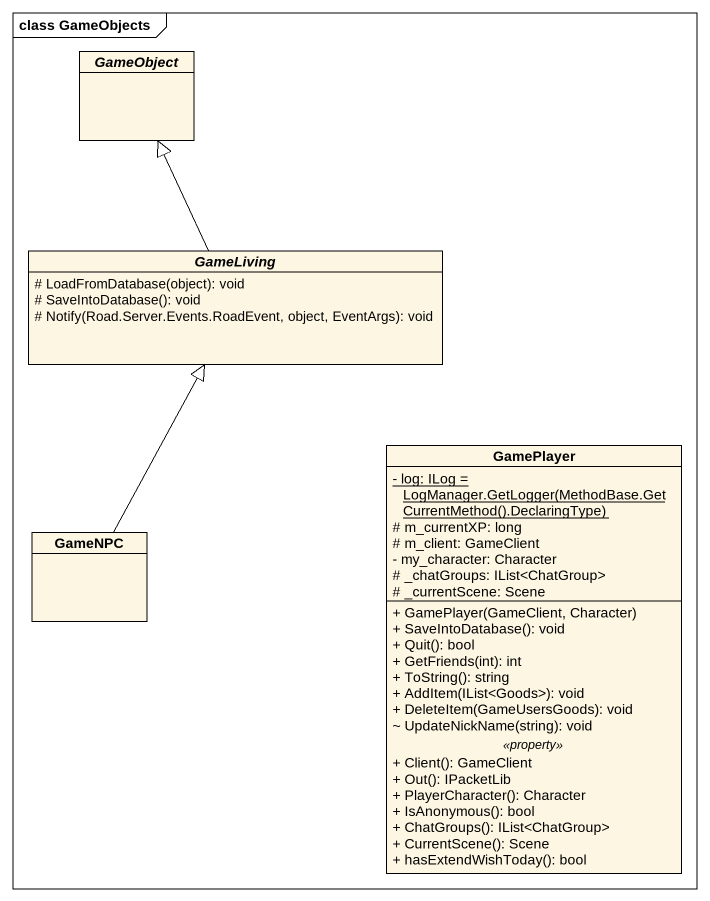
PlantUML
@startuml
mainframe class GameObjects
hide circle
hide empty members
skinparam classAttributeIconSize 0
abstract class GameObject
abstract class GameLiving {
  # LoadFromDatabase(object): void
  # SaveIntoDatabase(): void
  # Notify(Road.Server.Events.RoadEvent, object, EventArgs): void
}
class GamePlayer {
  {static} {field} - log: ILog = LogManager.GetLogger(MethodBase.GetCurrentMethod().DeclaringType)
  # m_currentXP: long
  # m_client: GameClient
  - my_character: Character
  # _chatGroups: IList<ChatGroup>
  # _currentScene: Scene
  --
  + GamePlayer(GameClient, Character)
  + SaveIntoDatabase(): void
  + Quit(): bool
  + GetFriends(int): int
  + ToString(): string
  + AddItem(IList<Goods>): void
  + DeleteItem(GameUsersGoods): void
  ~ UpdateNickName(string): void
  .. <<property>> ..
  + Client(): GameClient
  + Out(): IPacketLib
  + PlayerCharacter(): Character
  + IsAnonymous(): bool
  + ChatGroups(): IList<ChatGroup>
  + CurrentScene(): Scene
  + hasExtendWishToday(): bool
}
class GameNPC
GameLiving -up-|> GameObject
GameNPC -up-|> GameLiving
@enduml
